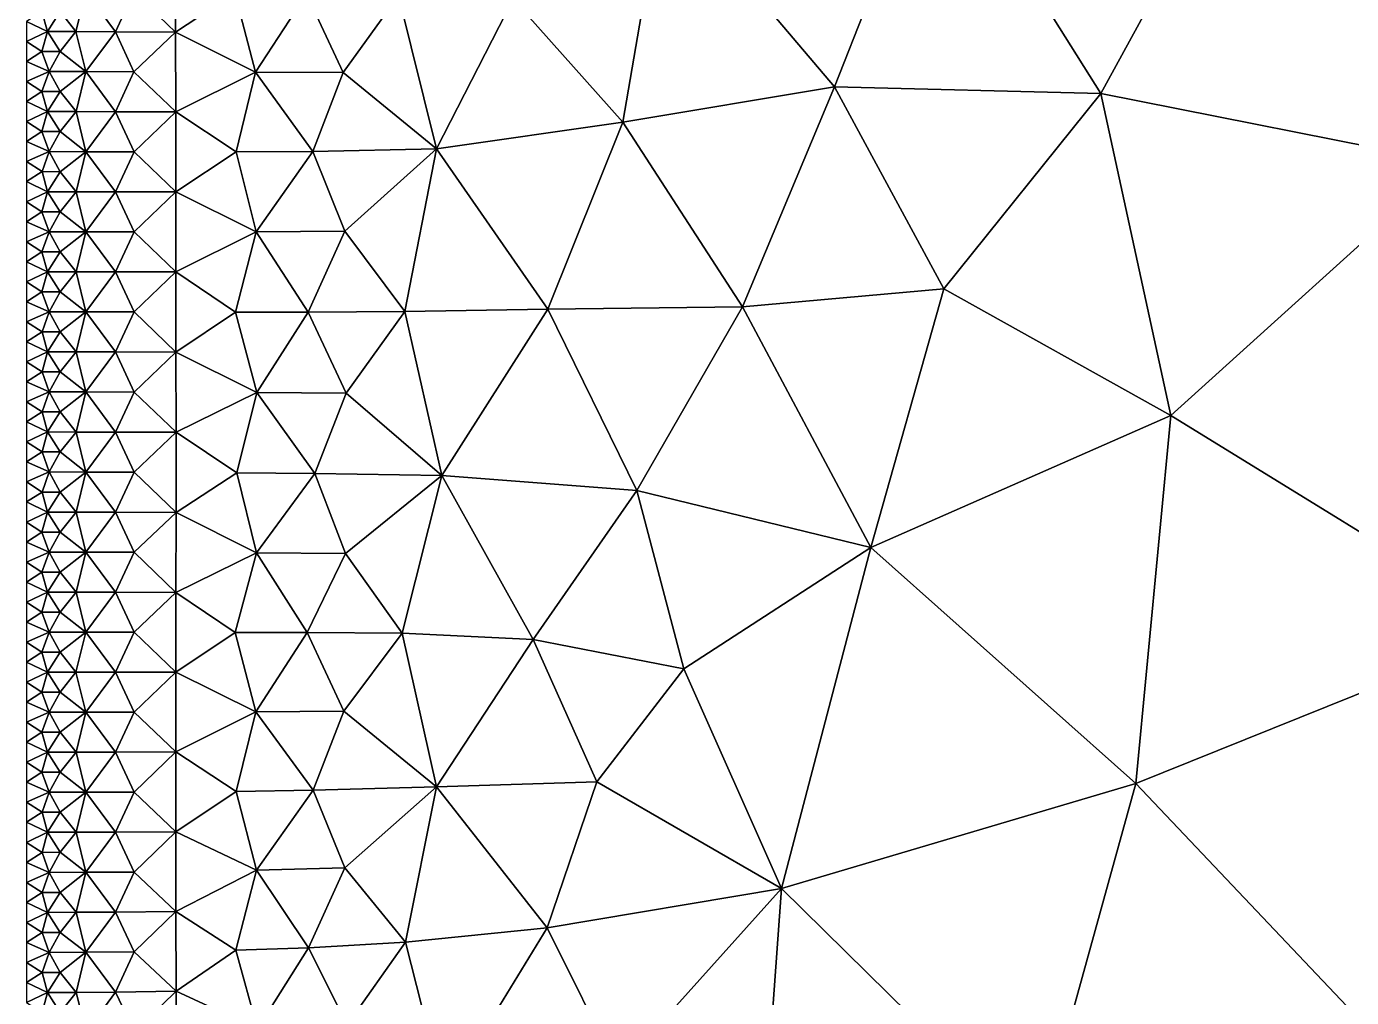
# Model space of a CAD drawing. Header units: metres. Extents: x 1 to 72, y -280 to 0.
# Drawn here: x 1 to 14.25, y -78.39 to -68.68 of the extents above; entities that cross this region are included whole.
import ezdxf

# ---------------------------------------------------------------- set-up
doc = ezdxf.new("R2010")
doc.units = ezdxf.units.M

msp = doc.modelspace()

# ---------------------------------------------------------------- linework, layer by layer
at = {"layer": 'layer', "color": 0}
for points in [[(15.2425, -70.0449), (18.4179, -65.6841), (13.4138, -66.3041)], [(11.7449, -69.3498), (13.4138, -66.3041), (10.0909, -66.7212)], [(15.2425, -70.0449), (13.4138, -66.3041), (11.7449, -69.3498)], [(9.08167, -69.2848), (10.0909, -66.7212), (7.37223, -67.2696)], [(11.7449, -69.3498), (10.0909, -66.7212), (9.08167, -69.2848)], [(6.96537, -69.6378), (7.37223, -67.2696), (5.86765, -68.4047)], [(9.08167, -69.2848), (7.37223, -67.2696), (6.96537, -69.6378)], [(2.49211, -67.9399), (2.0749, -68.3349), (2.4907, -68.7367)], [(2.49211, -67.9399), (2.4907, -68.7367), (3.08296, -68.3443)], [(1.59359, -68.3324), (1.33669, -68.5315), (1.49491, -68.732)], [(1.59359, -68.3324), (1.49491, -68.732), (1.88892, -68.7335)], [(1.59359, -68.3324), (1.88892, -68.7335), (2.0749, -68.3349)], [(2.0749, -68.3349), (1.88892, -68.7335), (2.4907, -68.7367)], [(3.08296, -68.3443), (2.4907, -68.7367), (3.29032, -69.1389)], [(3.08296, -68.3443), (3.29032, -69.1389), (3.79937, -68.3546)], [(3.79937, -68.3546), (3.29032, -69.1389), (4.16583, -69.1396)], [(3.79937, -68.3546), (4.16583, -69.1396), (4.72095, -68.3712)], [(4.72095, -68.3712), (4.16583, -69.1396), (5.10078, -69.9055)], [(4.72095, -68.3712), (5.10078, -69.9055), (5.86765, -68.4047)], [(5.86765, -68.4047), (5.10078, -69.9055), (6.96537, -69.6378)], [(1.15495, -68.5311), (1, -68.6309), (1.21127, -68.7313)], [(1, -68.6309), (1, -68.8311), (1.21127, -68.7313)], [(1.15495, -68.5311), (1.21127, -68.7313), (1.33669, -68.5315)], [(1.33669, -68.5315), (1.21127, -68.7313), (1.49491, -68.732)], [(1.21127, -68.7313), (1, -68.8311), (1.15493, -68.9314)], [(1.21127, -68.7313), (1.15493, -68.9314), (1.33672, -68.9317)], [(1.21127, -68.7313), (1.33672, -68.9317), (1.49491, -68.732)], [(1.49491, -68.732), (1.33672, -68.9317), (1.59368, -69.1324)], [(1.49491, -68.732), (1.59368, -69.1324), (1.88892, -68.7335)], [(1.88892, -68.7335), (1.59368, -69.1324), (2.07515, -69.1338)], [(1.88892, -68.7335), (2.07515, -69.1338), (2.4907, -68.7367)], [(2.4907, -68.7367), (2.07515, -69.1338), (2.49292, -69.5347)], [(2.4907, -68.7367), (2.49292, -69.5347), (3.29032, -69.1389)], [(1, -68.8311), (1, -69.0312), (1.15493, -68.9314)], [(1.15493, -68.9314), (1, -69.0312), (1.22541, -69.1316)], [(1, -69.0312), (1, -69.2314), (1.22541, -69.1316)], [(1.15493, -68.9314), (1.22541, -69.1316), (1.33672, -68.9317)], [(1.33672, -68.9317), (1.22541, -69.1316), (1.59368, -69.1324)], [(1.22541, -69.1316), (1, -69.2314), (1.15499, -69.3316)], [(1.22541, -69.1316), (1.15499, -69.3316), (1.33678, -69.3319)], [(1.22541, -69.1316), (1.33678, -69.3319), (1.59368, -69.1324)], [(1.59368, -69.1324), (1.33678, -69.3319), (1.49513, -69.5322)], [(1.59368, -69.1324), (1.49513, -69.5322), (1.88958, -69.5331)], [(1.59368, -69.1324), (1.88958, -69.5331), (2.07515, -69.1338)], [(2.07515, -69.1338), (1.88958, -69.5331), (2.49292, -69.5347)], [(3.29032, -69.1389), (2.49292, -69.5347), (3.09668, -69.9342)], [(3.29032, -69.1389), (3.09668, -69.9342), (3.86433, -69.93)], [(3.29032, -69.1389), (3.86433, -69.93), (4.16583, -69.1396)], [(4.16583, -69.1396), (3.86433, -69.93), (5.10078, -69.9055)], [(1, -69.2314), (1, -69.4315), (1.15499, -69.3316)], [(8.1627, -71.4836), (9.08167, -69.2848), (6.96537, -69.6378)], [(10.176, -71.3036), (9.08167, -69.2848), (8.1627, -71.4836)], [(10.176, -71.3036), (11.7449, -69.3498), (9.08167, -69.2848)], [(1.15499, -69.3316), (1, -69.4315), (1.21135, -69.5319)], [(1, -69.4315), (1, -69.6317), (1.21135, -69.5319)], [(1.15499, -69.3316), (1.21135, -69.5319), (1.33678, -69.3319)], [(1.33678, -69.3319), (1.21135, -69.5319), (1.49513, -69.5322)], [(12.4456, -72.5711), (11.7449, -69.3498), (10.176, -71.3036)], [(12.4456, -72.5711), (15.2425, -70.0449), (11.7449, -69.3498)], [(1.21135, -69.5319), (1, -69.6317), (1.15498, -69.7319)], [(1.21135, -69.5319), (1.15498, -69.7319), (1.33686, -69.7321)], [(1.21135, -69.5319), (1.33686, -69.7321), (1.49513, -69.5322)], [(1.49513, -69.5322), (1.33686, -69.7321), (1.594, -69.9326)], [(1.49513, -69.5322), (1.594, -69.9326), (1.88958, -69.5331)], [(1.88958, -69.5331), (1.594, -69.9326), (2.07606, -69.9334)], [(1.88958, -69.5331), (2.07606, -69.9334), (2.49292, -69.5347)], [(2.49292, -69.5347), (2.07606, -69.9334), (2.49414, -70.334)], [(2.49292, -69.5347), (2.49414, -70.334), (3.09668, -69.9342)], [(1, -69.6317), (1, -69.8319), (1.15498, -69.7319)], [(5.10078, -69.9055), (6.21348, -71.5056), (6.96537, -69.6378)], [(8.1627, -71.4836), (6.96537, -69.6378), (6.21348, -71.5056)], [(1.15498, -69.7319), (1, -69.8319), (1.2255, -69.9322)], [(1, -69.8319), (1, -70.032), (1.2255, -69.9322)], [(1.15498, -69.7319), (1.2255, -69.9322), (1.33686, -69.7321)], [(1.33686, -69.7321), (1.2255, -69.9322), (1.594, -69.9326)], [(1.2255, -69.9322), (1, -70.032), (1.15504, -70.1322)], [(1.2255, -69.9322), (1.15504, -70.1322), (1.33689, -70.1324)], [(1.2255, -69.9322), (1.33689, -70.1324), (1.594, -69.9326)], [(1.594, -69.9326), (1.33689, -70.1324), (1.49527, -70.3327)], [(1.594, -69.9326), (1.49527, -70.3327), (1.89, -70.3333)], [(1.594, -69.9326), (1.89, -70.3333), (2.07606, -69.9334)], [(2.07606, -69.9334), (1.89, -70.3333), (2.49414, -70.334)], [(3.09668, -69.9342), (2.49414, -70.334), (3.2965, -70.7335)], [(3.09668, -69.9342), (3.2965, -70.7335), (3.86433, -69.93)], [(3.86433, -69.93), (3.2965, -70.7335), (4.18255, -70.7275)], [(3.86433, -69.93), (4.18255, -70.7275), (5.10078, -69.9055)], [(5.10078, -69.9055), (4.18255, -70.7275), (4.78383, -71.531)], [(5.10078, -69.9055), (4.78383, -71.531), (6.21348, -71.5056)], [(1, -70.032), (1, -70.2322), (1.15504, -70.1322)], [(15.9248, -74.7086), (15.2425, -70.0449), (12.4456, -72.5711)], [(1.15504, -70.1322), (1, -70.2322), (1.2114, -70.3324)], [(1, -70.2322), (1, -70.4323), (1.2114, -70.3324)], [(1.15504, -70.1322), (1.2114, -70.3324), (1.33689, -70.1324)], [(1.33689, -70.1324), (1.2114, -70.3324), (1.49527, -70.3327)], [(1.2114, -70.3324), (1, -70.4323), (1.155, -70.5325)], [(1.2114, -70.3324), (1.155, -70.5325), (1.3369, -70.5327)], [(1.2114, -70.3324), (1.3369, -70.5327), (1.49527, -70.3327)], [(1.49527, -70.3327), (1.3369, -70.5327), (1.59405, -70.7332)], [(1.49527, -70.3327), (1.59405, -70.7332), (1.89, -70.3333)], [(1.89, -70.3333), (1.59405, -70.7332), (2.07615, -70.7338)], [(1.89, -70.3333), (2.07615, -70.7338), (2.49414, -70.334)], [(2.49414, -70.334), (2.07615, -70.7338), (2.49337, -71.1349)], [(2.49414, -70.334), (2.49337, -71.1349), (3.2965, -70.7335)], [(1, -70.4323), (1, -70.6325), (1.155, -70.5325)], [(1.155, -70.5325), (1, -70.6325), (1.22551, -70.7328)], [(1, -70.6325), (1, -70.8327), (1.22551, -70.7328)], [(1.155, -70.5325), (1.22551, -70.7328), (1.3369, -70.5327)], [(1.3369, -70.5327), (1.22551, -70.7328), (1.59405, -70.7332)], [(1.22551, -70.7328), (1, -70.8327), (1.15503, -70.9329)], [(1.22551, -70.7328), (1.15503, -70.9329), (1.33689, -70.933)], [(1.22551, -70.7328), (1.33689, -70.933), (1.59405, -70.7332)], [(1.59405, -70.7332), (1.33689, -70.933), (1.49525, -71.1334)], [(1.59405, -70.7332), (1.49525, -71.1334), (1.8899, -71.134)], [(1.59405, -70.7332), (1.8899, -71.134), (2.07615, -70.7338)], [(2.07615, -70.7338), (1.8899, -71.134), (2.49337, -71.1349)], [(3.2965, -70.7335), (2.49337, -71.1349), (3.08948, -71.5367)], [(3.2965, -70.7335), (3.08948, -71.5367), (3.81719, -71.5361)], [(3.2965, -70.7335), (3.81719, -71.5361), (4.18255, -70.7275)], [(4.18255, -70.7275), (3.81719, -71.5361), (4.78383, -71.531)], [(1, -70.8327), (1, -71.0328), (1.15503, -70.9329)], [(1.15503, -70.9329), (1, -71.0328), (1.21139, -71.1331)], [(1, -71.0328), (1, -71.233), (1.21139, -71.1331)], [(1.15503, -70.9329), (1.21139, -71.1331), (1.33689, -70.933)], [(1.33689, -70.933), (1.21139, -71.1331), (1.49525, -71.1334)], [(1.21139, -71.1331), (1, -71.233), (1.155, -71.3332)], [(1.21139, -71.1331), (1.155, -71.3332), (1.3369, -71.3334)], [(1.21139, -71.1331), (1.3369, -71.3334), (1.49525, -71.1334)], [(1.49525, -71.1334), (1.3369, -71.3334), (1.59412, -71.534)], [(1.49525, -71.1334), (1.59412, -71.534), (1.8899, -71.134)], [(1.8899, -71.134), (1.59412, -71.534), (2.07626, -71.5349)], [(1.8899, -71.134), (2.07626, -71.5349), (2.49337, -71.1349)], [(2.49337, -71.1349), (2.07626, -71.5349), (2.49461, -71.9367)], [(2.49337, -71.1349), (2.49461, -71.9367), (3.08948, -71.5367)], [(1, -71.233), (1, -71.4331), (1.155, -71.3332)], [(1.155, -71.3332), (1, -71.4331), (1.22553, -71.5335)], [(1, -71.4331), (1, -71.6333), (1.22553, -71.5335)], [(1.155, -71.3332), (1.22553, -71.5335), (1.3369, -71.3334)], [(1.3369, -71.3334), (1.22553, -71.5335), (1.59412, -71.534)], [(9.44559, -73.8906), (10.176, -71.3036), (8.1627, -71.4836)], [(12.4456, -72.5711), (10.176, -71.3036), (9.44559, -73.8906)], [(1.22553, -71.5335), (1, -71.6333), (1.15505, -71.7335)], [(1.22553, -71.5335), (1.15505, -71.7335), (1.33695, -71.7338)], [(1.22553, -71.5335), (1.33695, -71.7338), (1.59412, -71.534)], [(1.59412, -71.534), (1.33695, -71.7338), (1.4954, -71.9342)], [(1.59412, -71.534), (1.4954, -71.9342), (1.89034, -71.9351)], [(1.59412, -71.534), (1.89034, -71.9351), (2.07626, -71.5349)], [(2.07626, -71.5349), (1.89034, -71.9351), (2.49461, -71.9367)], [(3.08948, -71.5367), (2.49461, -71.9367), (3.3027, -72.3406)], [(3.08948, -71.5367), (3.3027, -72.3406), (3.81719, -71.5361)], [(3.81719, -71.5361), (3.3027, -72.3406), (4.19753, -72.3453)], [(3.81719, -71.5361), (4.19753, -72.3453), (4.78383, -71.531)], [(4.78383, -71.531), (4.19753, -72.3453), (5.15392, -73.1692)], [(4.78383, -71.531), (5.15392, -73.1692), (6.21348, -71.5056)], [(6.21348, -71.5056), (5.15392, -73.1692), (7.10381, -73.3209)], [(6.21348, -71.5056), (7.10381, -73.3209), (8.1627, -71.4836)], [(9.44559, -73.8906), (8.1627, -71.4836), (7.10381, -73.3209)], [(1, -71.6333), (1, -71.8335), (1.15505, -71.7335)], [(1.15505, -71.7335), (1, -71.8335), (1.21145, -71.9338)], [(1.15505, -71.7335), (1.21145, -71.9338), (1.33695, -71.7338)], [(1.33695, -71.7338), (1.21145, -71.9338), (1.4954, -71.9342)], [(1, -71.8335), (1, -72.0336), (1.21145, -71.9338)], [(1.21145, -71.9338), (1, -72.0336), (1.15505, -72.1339)], [(1.21145, -71.9338), (1.15505, -72.1339), (1.33703, -72.1341)], [(1.21145, -71.9338), (1.33703, -72.1341), (1.4954, -71.9342)], [(1.4954, -71.9342), (1.33703, -72.1341), (1.59447, -72.3348)], [(1.4954, -71.9342), (1.59447, -72.3348), (1.89034, -71.9351)], [(1.89034, -71.9351), (1.59447, -72.3348), (2.07722, -72.3361)], [(1.89034, -71.9351), (2.07722, -72.3361), (2.49461, -71.9367)], [(2.49461, -71.9367), (2.07722, -72.3361), (2.49698, -72.7382)], [(2.49461, -71.9367), (2.49698, -72.7382), (3.3027, -72.3406)], [(1, -72.0336), (1, -72.2338), (1.15505, -72.1339)], [(1.15505, -72.1339), (1, -72.2338), (1.22564, -72.3342)], [(1.15505, -72.1339), (1.22564, -72.3342), (1.33703, -72.1341)], [(1.33703, -72.1341), (1.22564, -72.3342), (1.59447, -72.3348)], [(1, -72.2338), (1, -72.4339), (1.22564, -72.3342)], [(1.22564, -72.3342), (1, -72.4339), (1.15511, -72.5342)], [(1.22564, -72.3342), (1.15511, -72.5342), (1.33709, -72.5345)], [(1.22564, -72.3342), (1.33709, -72.5345), (1.59447, -72.3348)], [(1.59447, -72.3348), (1.33709, -72.5345), (1.49563, -72.735)], [(1.59447, -72.3348), (1.49563, -72.735), (1.89106, -72.736)], [(1.59447, -72.3348), (1.89106, -72.736), (2.07722, -72.3361)], [(2.07722, -72.3361), (1.89106, -72.736), (2.49698, -72.7382)], [(3.3027, -72.3406), (2.49698, -72.7382), (3.10397, -73.1419)], [(3.3027, -72.3406), (3.10397, -73.1419), (3.88284, -73.1486)], [(3.3027, -72.3406), (3.88284, -73.1486), (4.19753, -72.3453)], [(4.19753, -72.3453), (3.88284, -73.1486), (5.15392, -73.1692)], [(1, -72.4339), (1, -72.6341), (1.15511, -72.5342)], [(1.15511, -72.5342), (1, -72.6341), (1.21153, -72.7345)], [(1.15511, -72.5342), (1.21153, -72.7345), (1.33709, -72.5345)], [(1.33709, -72.5345), (1.21153, -72.7345), (1.49563, -72.735)], [(12.0966, -76.2482), (12.4456, -72.5711), (9.44559, -73.8906)], [(15.9248, -74.7086), (12.4456, -72.5711), (12.0966, -76.2482)], [(1, -72.6341), (1, -72.8343), (1.21153, -72.7345)], [(1.21153, -72.7345), (1, -72.8343), (1.15509, -72.9345)], [(1.21153, -72.7345), (1.15509, -72.9345), (1.33712, -72.9348)], [(1.21153, -72.7345), (1.33712, -72.9348), (1.49563, -72.735)], [(1.49563, -72.735), (1.33712, -72.9348), (1.59459, -73.1356)], [(1.49563, -72.735), (1.59459, -73.1356), (1.89106, -72.736)], [(1.89106, -72.736), (1.59459, -73.1356), (2.07765, -73.1369)], [(1.89106, -72.736), (2.07765, -73.1369), (2.49698, -72.7382)], [(2.49698, -72.7382), (2.07765, -73.1369), (2.49626, -73.5388)], [(2.49698, -72.7382), (2.49626, -73.5388), (3.10397, -73.1419)], [(1, -72.8343), (1, -73.0344), (1.15509, -72.9345)], [(1.15509, -72.9345), (1, -73.0344), (1.22567, -73.1348)], [(1.15509, -72.9345), (1.22567, -73.1348), (1.33712, -72.9348)], [(1.33712, -72.9348), (1.22567, -73.1348), (1.59459, -73.1356)], [(1, -73.0344), (1, -73.2346), (1.22567, -73.1348)], [(1.22567, -73.1348), (1, -73.2346), (1.15511, -73.3349)], [(1.22567, -73.1348), (1.15511, -73.3349), (1.33709, -73.3351)], [(1.22567, -73.1348), (1.33709, -73.3351), (1.59459, -73.1356)], [(1.59459, -73.1356), (1.33709, -73.3351), (1.49551, -73.5356)], [(1.59459, -73.1356), (1.49551, -73.5356), (1.89078, -73.5366)], [(1.59459, -73.1356), (1.89078, -73.5366), (2.07765, -73.1369)], [(2.07765, -73.1369), (1.89078, -73.5366), (2.49626, -73.5388)], [(3.10397, -73.1419), (2.49626, -73.5388), (3.29957, -73.9424)], [(3.10397, -73.1419), (3.29957, -73.9424), (3.88284, -73.1486)], [(3.88284, -73.1486), (3.29957, -73.9424), (4.1898, -73.9498)], [(3.88284, -73.1486), (4.1898, -73.9498), (5.15392, -73.1692)], [(1, -73.2346), (1, -73.4347), (1.15511, -73.3349)], [(5.15392, -73.1692), (4.1898, -73.9498), (4.75595, -74.746)], [(5.15392, -73.1692), (4.75595, -74.746), (6.06846, -74.8089)], [(5.15392, -73.1692), (6.06846, -74.8089), (7.10381, -73.3209)], [(1.15511, -73.3349), (1, -73.4347), (1.21148, -73.5351)], [(1.15511, -73.3349), (1.21148, -73.5351), (1.33709, -73.3351)], [(1.33709, -73.3351), (1.21148, -73.5351), (1.49551, -73.5356)], [(7.10381, -73.3209), (6.06846, -74.8089), (7.57535, -75.1032)], [(7.57535, -75.1032), (9.44559, -73.8906), (7.10381, -73.3209)], [(1, -73.4347), (1, -73.6349), (1.21148, -73.5351)], [(1.21148, -73.5351), (1, -73.6349), (1.15503, -73.7352)], [(1.21148, -73.5351), (1.15503, -73.7352), (1.33699, -73.7354)], [(1.21148, -73.5351), (1.33699, -73.7354), (1.49551, -73.5356)], [(1.49551, -73.5356), (1.33699, -73.7354), (1.59419, -73.9361)], [(1.49551, -73.5356), (1.59419, -73.9361), (1.89078, -73.5366)], [(1.89078, -73.5366), (1.59419, -73.9361), (2.07657, -73.9373)], [(1.89078, -73.5366), (2.07657, -73.9373), (2.49626, -73.5388)], [(2.49626, -73.5388), (2.07657, -73.9373), (2.49308, -74.3382)], [(2.49626, -73.5388), (2.49308, -74.3382), (3.29957, -73.9424)], [(1, -73.6349), (1, -73.8351), (1.15503, -73.7352)], [(1.15503, -73.7352), (1, -73.8351), (1.22555, -73.9354)], [(1.15503, -73.7352), (1.22555, -73.9354), (1.33699, -73.7354)], [(1.33699, -73.7354), (1.22555, -73.9354), (1.59419, -73.9361)], [(1, -73.8351), (1, -74.0352), (1.22555, -73.9354)], [(1.22555, -73.9354), (1, -74.0352), (1.15503, -74.1355)], [(1.22555, -73.9354), (1.15503, -74.1355), (1.33689, -74.1357)], [(1.22555, -73.9354), (1.33689, -74.1357), (1.59419, -73.9361)], [(1.59419, -73.9361), (1.33689, -74.1357), (1.49515, -74.336)], [(1.59419, -73.9361), (1.49515, -74.336), (1.88974, -74.3368)], [(1.59419, -73.9361), (1.88974, -74.3368), (2.07657, -73.9373)], [(2.07657, -73.9373), (1.88974, -74.3368), (2.49308, -74.3382)], [(3.29957, -73.9424), (2.49308, -74.3382), (3.08609, -74.7383)], [(3.29957, -73.9424), (3.08609, -74.7383), (3.80873, -74.74)], [(3.29957, -73.9424), (3.80873, -74.74), (4.1898, -73.9498)], [(4.1898, -73.9498), (3.80873, -74.74), (4.75595, -74.746)], [(8.55019, -77.3002), (9.44559, -73.8906), (7.57535, -75.1032)], [(12.0966, -76.2482), (9.44559, -73.8906), (8.55019, -77.3002)], [(1, -74.0352), (1, -74.2354), (1.15503, -74.1355)], [(1.15503, -74.1355), (1, -74.2354), (1.21136, -74.3357)], [(1.15503, -74.1355), (1.21136, -74.3357), (1.33689, -74.1357)], [(1.33689, -74.1357), (1.21136, -74.3357), (1.49515, -74.336)], [(1, -74.2354), (1, -74.4355), (1.21136, -74.3357)], [(1.21136, -74.3357), (1, -74.4355), (1.15495, -74.5358)], [(1.21136, -74.3357), (1.15495, -74.5358), (1.3368, -74.5359)], [(1.21136, -74.3357), (1.3368, -74.5359), (1.49515, -74.336)], [(1.49515, -74.336), (1.3368, -74.5359), (1.5938, -74.7363)], [(1.49515, -74.336), (1.5938, -74.7363), (1.88974, -74.3368)], [(1.88974, -74.3368), (1.5938, -74.7363), (2.07547, -74.7369)], [(1.88974, -74.3368), (2.07547, -74.7369), (2.49308, -74.3382)], [(2.49308, -74.3382), (2.07547, -74.7369), (2.4921, -75.1363)], [(2.49308, -74.3382), (2.4921, -75.1363), (3.08609, -74.7383)], [(1, -74.4355), (1, -74.6357), (1.15495, -74.5358)], [(1.15495, -74.5358), (1, -74.6357), (1.22543, -74.736)], [(1.15495, -74.5358), (1.22543, -74.736), (1.3368, -74.5359)], [(1.3368, -74.5359), (1.22543, -74.736), (1.5938, -74.7363)], [(1, -74.6357), (1, -74.8359), (1.22543, -74.736)], [(1.22543, -74.736), (1, -74.8359), (1.15498, -74.936)], [(1.22543, -74.736), (1.15498, -74.936), (1.33678, -74.9362)], [(1.22543, -74.736), (1.33678, -74.9362), (1.5938, -74.7363)], [(1.5938, -74.7363), (1.33678, -74.9362), (1.49506, -75.1363)], [(1.5938, -74.7363), (1.49506, -75.1363), (1.88941, -75.1364)], [(1.5938, -74.7363), (1.88941, -75.1364), (2.07547, -74.7369)], [(2.07547, -74.7369), (1.88941, -75.1364), (2.4921, -75.1363)], [(3.08609, -74.7383), (2.4921, -75.1363), (3.29427, -75.5317)], [(3.08609, -74.7383), (3.29427, -75.5317), (3.80873, -74.74)], [(3.80873, -74.74), (3.29427, -75.5317), (4.17525, -75.5253)], [(3.80873, -74.74), (4.17525, -75.5253), (4.75595, -74.746)], [(4.75595, -74.746), (4.17525, -75.5253), (5.09973, -76.2828)], [(4.75595, -74.746), (5.09973, -76.2828), (6.06846, -74.8089)], [(15.0502, -79.366), (15.9248, -74.7086), (12.0966, -76.2482)], [(1, -74.8359), (1, -75.036), (1.15498, -74.936)], [(6.06846, -74.8089), (5.09973, -76.2828), (6.70354, -76.233)], [(6.06846, -74.8089), (6.70354, -76.233), (7.57535, -75.1032)], [(1.15498, -74.936), (1, -75.036), (1.21133, -75.1362)], [(1.15498, -74.936), (1.21133, -75.1362), (1.33678, -74.9362)], [(1.33678, -74.9362), (1.21133, -75.1362), (1.49506, -75.1363)], [(1, -75.036), (1, -75.2362), (1.21133, -75.1362)], [(1.21133, -75.1362), (1, -75.2362), (1.15496, -75.3363)], [(1.21133, -75.1362), (1.15496, -75.3363), (1.33681, -75.3363)], [(1.21133, -75.1362), (1.33681, -75.3363), (1.49506, -75.1363)], [(1.49506, -75.1363), (1.33681, -75.3363), (1.59393, -75.5364)], [(1.49506, -75.1363), (1.59393, -75.5364), (1.88941, -75.1364)], [(1.88941, -75.1364), (1.59393, -75.5364), (2.0758, -75.5361)], [(1.88941, -75.1364), (2.0758, -75.5361), (2.4921, -75.1363)], [(2.4921, -75.1363), (2.0758, -75.5361), (2.49419, -75.934)], [(2.4921, -75.1363), (2.49419, -75.934), (3.29427, -75.5317)], [(8.55019, -77.3002), (7.57535, -75.1032), (6.70354, -76.233)], [(1, -75.2362), (1, -75.4363), (1.15496, -75.3363)], [(1.15496, -75.3363), (1, -75.4363), (1.22548, -75.5364)], [(1.15496, -75.3363), (1.22548, -75.5364), (1.33681, -75.3363)], [(1.33681, -75.3363), (1.22548, -75.5364), (1.59393, -75.5364)], [(1, -75.4363), (1, -75.6365), (1.22548, -75.5364)], [(1.22548, -75.5364), (1, -75.6365), (1.15503, -75.7366)], [(1.22548, -75.5364), (1.15503, -75.7366), (1.33687, -75.7366)], [(1.22548, -75.5364), (1.33687, -75.7366), (1.59393, -75.5364)], [(1.59393, -75.5364), (1.33687, -75.7366), (1.49529, -75.9365)], [(1.59393, -75.5364), (1.49529, -75.9365), (1.89006, -75.9359)], [(1.59393, -75.5364), (1.89006, -75.9359), (2.0758, -75.5361)], [(2.0758, -75.5361), (1.89006, -75.9359), (2.49419, -75.934)], [(3.29427, -75.5317), (2.49419, -75.934), (3.09864, -76.3276)], [(3.29427, -75.5317), (3.09864, -76.3276), (3.86725, -76.3154)], [(3.29427, -75.5317), (3.86725, -76.3154), (4.17525, -75.5253)], [(4.17525, -75.5253), (3.86725, -76.3154), (5.09973, -76.2828)], [(1, -75.6365), (1, -75.8367), (1.15503, -75.7366)], [(1.15503, -75.7366), (1, -75.8367), (1.21141, -75.9367)], [(1.15503, -75.7366), (1.21141, -75.9367), (1.33687, -75.7366)], [(1.33687, -75.7366), (1.21141, -75.9367), (1.49529, -75.9365)], [(1, -75.8367), (1, -76.0368), (1.21141, -75.9367)], [(1.21141, -75.9367), (1, -76.0368), (1.15502, -76.1368)], [(1.21141, -75.9367), (1.15502, -76.1368), (1.33695, -76.1367)], [(1.21141, -75.9367), (1.33695, -76.1367), (1.49529, -75.9365)], [(1.49529, -75.9365), (1.33695, -76.1367), (1.59423, -76.3364)], [(1.49529, -75.9365), (1.59423, -76.3364), (1.89006, -75.9359)], [(1.89006, -75.9359), (1.59423, -76.3364), (2.07665, -76.3351)], [(1.89006, -75.9359), (2.07665, -76.3351), (2.49419, -75.934)], [(2.49419, -75.934), (2.07665, -76.3351), (2.49523, -76.7311)], [(2.49419, -75.934), (2.49523, -76.7311), (3.09864, -76.3276)], [(1, -76.0368), (1, -76.237), (1.15502, -76.1368)], [(1.15502, -76.1368), (1, -76.237), (1.22557, -76.3369)], [(1.15502, -76.1368), (1.22557, -76.3369), (1.33695, -76.1367)], [(1.33695, -76.1367), (1.22557, -76.3369), (1.59423, -76.3364)], [(1, -76.237), (1, -76.4371), (1.22557, -76.3369)], [(1.22557, -76.3369), (1, -76.4371), (1.15507, -76.5371)], [(1.22557, -76.3369), (1.15507, -76.5371), (1.33698, -76.5369)], [(1.22557, -76.3369), (1.33698, -76.5369), (1.59423, -76.3364)], [(1.59423, -76.3364), (1.33698, -76.5369), (1.49542, -76.7367)], [(1.59423, -76.3364), (1.49542, -76.7367), (1.89045, -76.7353)], [(1.59423, -76.3364), (1.89045, -76.7353), (2.07665, -76.3351)], [(2.07665, -76.3351), (1.89045, -76.7353), (2.49523, -76.7311)], [(3.09864, -76.3276), (2.49523, -76.7311), (3.29896, -77.1165)], [(3.09864, -76.3276), (3.29896, -77.1165), (3.86725, -76.3154)], [(3.86725, -76.3154), (3.29896, -77.1165), (4.18547, -77.0931)], [(3.86725, -76.3154), (4.18547, -77.0931), (5.09973, -76.2828)], [(5.09973, -76.2828), (4.18547, -77.0931), (4.79078, -77.8363)], [(5.09973, -76.2828), (4.79078, -77.8363), (6.20922, -77.692)], [(5.09973, -76.2828), (6.20922, -77.692), (6.70354, -76.233)], [(6.70354, -76.233), (6.20922, -77.692), (8.55019, -77.3002)], [(11.1087, -79.8143), (12.0966, -76.2482), (8.55019, -77.3002)], [(15.0502, -79.366), (12.0966, -76.2482), (11.1087, -79.8143)], [(1, -76.4371), (1, -76.6373), (1.15507, -76.5371)], [(1.15507, -76.5371), (1, -76.6373), (1.21145, -76.7372)], [(1.15507, -76.5371), (1.21145, -76.7372), (1.33698, -76.5369)], [(1.33698, -76.5369), (1.21145, -76.7372), (1.49542, -76.7367)], [(1, -76.6373), (1, -76.8375), (1.21145, -76.7372)], [(1.89045, -76.7353), (2.0768, -77.1341), (2.49523, -76.7311)], [(2.49523, -76.7311), (2.0768, -77.1341), (2.49482, -77.5289)], [(2.49523, -76.7311), (2.49482, -77.5289), (3.29896, -77.1165)], [(1.21145, -76.7372), (1, -76.8375), (1.15504, -76.9374)], [(1, -76.8375), (1, -77.0376), (1.15504, -76.9374)], [(1.21145, -76.7372), (1.15504, -76.9374), (1.337, -76.9371)], [(1.21145, -76.7372), (1.337, -76.9371), (1.49542, -76.7367)], [(1.49542, -76.7367), (1.337, -76.9371), (1.59432, -77.1364)], [(1.49542, -76.7367), (1.59432, -77.1364), (1.89045, -76.7353)], [(1.89045, -76.7353), (1.59432, -77.1364), (2.0768, -77.1341)], [(1.15504, -76.9374), (1, -77.0376), (1.22559, -77.1373)], [(1.15504, -76.9374), (1.22559, -77.1373), (1.337, -76.9371)], [(1.337, -76.9371), (1.22559, -77.1373), (1.59432, -77.1364)], [(1, -77.0376), (1, -77.2378), (1.22559, -77.1373)], [(3.29896, -77.1165), (2.49482, -77.5289), (3.09271, -77.9167)], [(3.29896, -77.1165), (3.09271, -77.9167), (3.82215, -77.892)], [(3.29896, -77.1165), (3.82215, -77.892), (4.18547, -77.0931)], [(4.18547, -77.0931), (3.82215, -77.892), (4.79078, -77.8363)], [(1.22559, -77.1373), (1, -77.2378), (1.15508, -77.3377)], [(1, -77.2378), (1, -77.438), (1.15508, -77.3377)], [(1.22559, -77.1373), (1.15508, -77.3377), (1.337, -77.3373)], [(1.22559, -77.1373), (1.337, -77.3373), (1.59432, -77.1364)], [(1.59432, -77.1364), (1.337, -77.3373), (1.49546, -77.537)], [(1.59432, -77.1364), (1.49546, -77.537), (1.89049, -77.5347)], [(1.59432, -77.1364), (1.89049, -77.5347), (2.0768, -77.1341)], [(2.0768, -77.1341), (1.89049, -77.5347), (2.49482, -77.5289)], [(1.15508, -77.3377), (1, -77.438), (1.21147, -77.5377)], [(1.15508, -77.3377), (1.21147, -77.5377), (1.337, -77.3373)], [(1.337, -77.3373), (1.21147, -77.5377), (1.49546, -77.537)], [(6.20922, -77.692), (6.91714, -79.1187), (8.55019, -77.3002)], [(8.32841, -80.385), (8.55019, -77.3002), (6.91714, -79.1187)], [(11.1087, -79.8143), (8.55019, -77.3002), (8.32841, -80.385)], [(1, -77.438), (1, -77.6381), (1.21147, -77.5377)], [(1.89049, -77.5347), (2.07726, -77.9332), (2.49482, -77.5289)], [(2.49482, -77.5289), (2.07726, -77.9332), (2.49708, -78.3266)], [(2.49482, -77.5289), (2.49708, -78.3266), (3.09271, -77.9167)], [(1.21147, -77.5377), (1, -77.6381), (1.15506, -77.7379)], [(1, -77.6381), (1, -77.8383), (1.15506, -77.7379)], [(1.21147, -77.5377), (1.15506, -77.7379), (1.33705, -77.7375)], [(1.21147, -77.5377), (1.33705, -77.7375), (1.49546, -77.537)], [(1.49546, -77.537), (1.33705, -77.7375), (1.59453, -77.9364)], [(1.49546, -77.537), (1.59453, -77.9364), (1.89049, -77.5347)], [(1.89049, -77.5347), (1.59453, -77.9364), (2.07726, -77.9332)], [(1.15506, -77.7379), (1, -77.8383), (1.22565, -77.9378)], [(1.15506, -77.7379), (1.22565, -77.9378), (1.33705, -77.7375)], [(1.33705, -77.7375), (1.22565, -77.9378), (1.59453, -77.9364)], [(4.79078, -77.8363), (5.17974, -79.3715), (6.20922, -77.692)], [(6.20922, -77.692), (5.17974, -79.3715), (6.91714, -79.1187)], [(1, -77.8383), (1, -78.0384), (1.22565, -77.9378)], [(3.09271, -77.9167), (2.49708, -78.3266), (3.30959, -78.7032)], [(3.09271, -77.9167), (3.30959, -78.7032), (3.82215, -77.892)], [(3.82215, -77.892), (3.30959, -78.7032), (4.2085, -78.6615)], [(3.82215, -77.892), (4.2085, -78.6615), (4.79078, -77.8363)], [(4.79078, -77.8363), (4.2085, -78.6615), (5.17974, -79.3715)], [(1.22565, -77.9378), (1, -78.0384), (1.15513, -78.1382)], [(1, -78.0384), (1, -78.2386), (1.15513, -78.1382)], [(1.22565, -77.9378), (1.15513, -78.1382), (1.33713, -78.1377)], [(1.22565, -77.9378), (1.33713, -78.1377), (1.59453, -77.9364)], [(1.59453, -77.9364), (1.33713, -78.1377), (1.49576, -78.3373)], [(1.59453, -77.9364), (1.49576, -78.3373), (1.89133, -78.3343)], [(1.59453, -77.9364), (1.89133, -78.3343), (2.07726, -77.9332)], [(2.07726, -77.9332), (1.89133, -78.3343), (2.49708, -78.3266)], [(1.15513, -78.1382), (1, -78.2386), (1.21158, -78.3382)], [(1.15513, -78.1382), (1.21158, -78.3382), (1.33713, -78.1377)], [(1.33713, -78.1377), (1.21158, -78.3382), (1.49576, -78.3373)], [(1, -78.2386), (1, -78.4388), (1.21158, -78.3382)], [(1.21158, -78.3382), (1, -78.4388), (1.15515, -78.5385)], [(1.21158, -78.3382), (1.15515, -78.5385), (1.33728, -78.538)], [(1.21158, -78.3382), (1.33728, -78.538), (1.49576, -78.3373)], [(1.49576, -78.3373), (1.33728, -78.538), (1.59514, -78.7366)], [(1.49576, -78.3373), (1.59514, -78.7366), (1.89133, -78.3343)], [(1.89133, -78.3343), (1.59514, -78.7366), (2.07888, -78.7327)], [(1.89133, -78.3343), (2.07888, -78.7327), (2.49708, -78.3266)], [(2.49708, -78.3266), (2.07888, -78.7327), (2.501, -79.1257)], [(2.49708, -78.3266), (2.501, -79.1257), (3.30959, -78.7032)]]:
    msp.add_3dface(points, dxfattribs=at)

doc.saveas('drawing.dxf')
